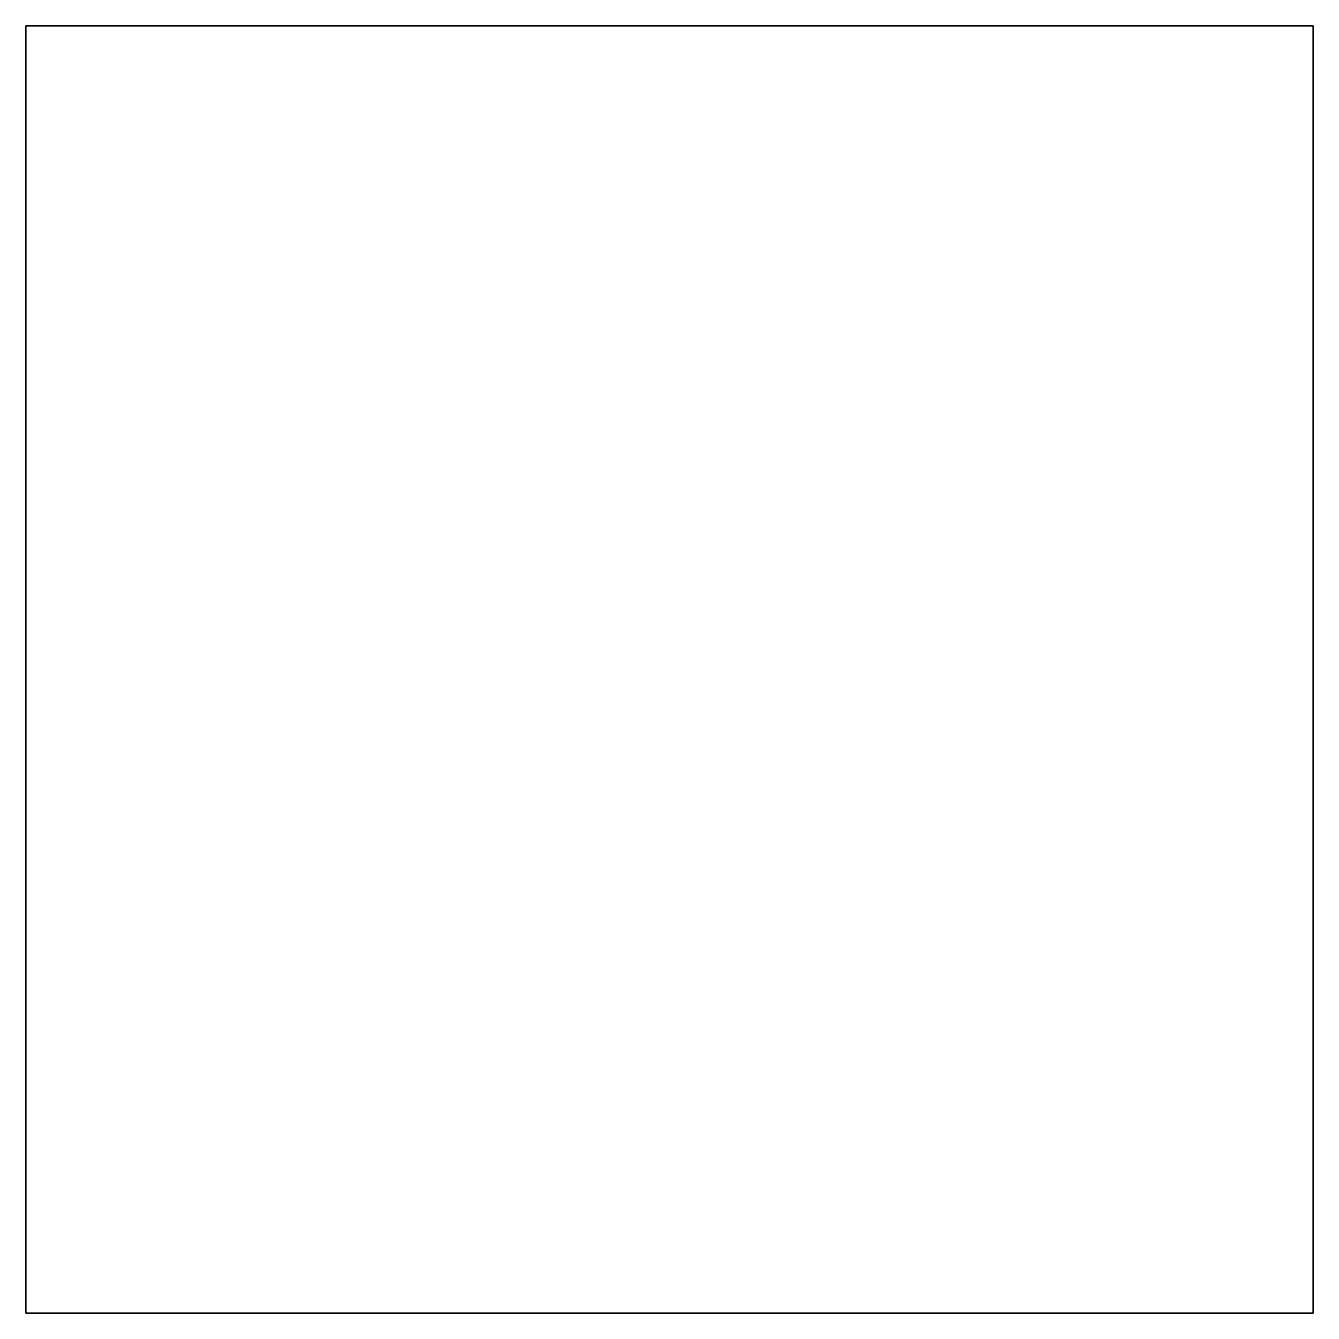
# Model space of a CAD drawing. Header units: metres. Extents: x -14 to 3, y -1.1 to 4.5.
# Drawn here: x 0 to 3, y 0 to 3 of the extents above; entities outside this region: 1.
import ezdxf

# ---------------------------------------------------------------- set-up
doc = ezdxf.new("R2010")
doc.units = ezdxf.units.M

msp = doc.modelspace()

# ---------------------------------------------------------------- linework, layer by layer
at = {"layer": 'CABINE', "color": 43}
for points in [[(3, 3, 3), (3, 3), (0, 3), (0, 3, 3)], [(0, 3, 3), (0, 3), (0, 0), (0, 0, 3)], [(3, 0, 3), (3, 0), (3, 3), (3, 3, 3)], [(0, 0, 3), (0, 0), (3, 0), (3, 0, 3)]]:
    msp.add_3dface(points, dxfattribs=at)
at = {"layer": 'CABINE', "color": 8}
msp.add_3dface([(3, 0), (0, 0), (0, 3), (3, 3)], dxfattribs=at)
at = {"layer": 'CABINE', "color": 15}
msp.add_3dface([(0, 3, 3), (0, 0, 3), (3, 0, 3), (3, 3, 3)], dxfattribs=at)
at = {"layer": 'CABINE', "color": 45}
msp.add_3dface([(3, 1, 2), (3, 1), (3, 2), (3, 2, 2)], dxfattribs=at)
at = {"layer": 'CABINE', "color": 143}
msp.add_3dface([(1, 0, 2), (1, 0, 1), (2, 0, 1), (2, 0, 2)], dxfattribs=at)

doc.saveas('drawing.dxf')
